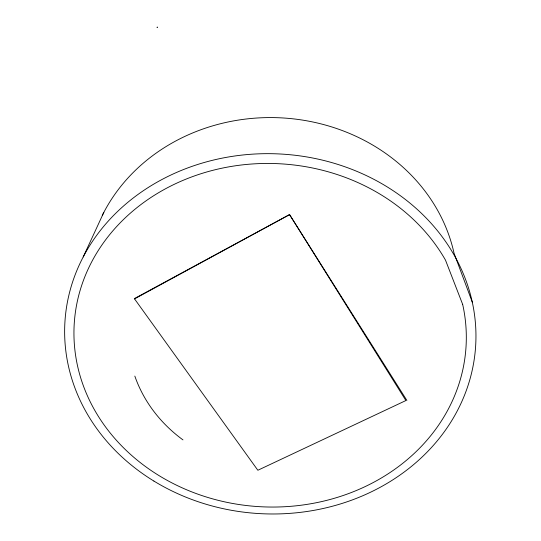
<?xml version="1.0" encoding="UTF-8"?>
<svg xmlns="http://www.w3.org/2000/svg" width="541" height="541" viewBox="0 0 541 541"><rect width="100%" height="100%" fill="white"/><g stroke="black" fill="none" stroke-linecap="round" stroke-linejoin="round"><path stroke-width="0.81" d="M83.213 256.961L103.825 212.37M157.539 27.05L157.215 27.584L157.012 27.233M134.533 298.896L289.557 214.608L406.866 400.408M472.313 302.209L454.041 253.188A185.651 166.655 2.3 0 0 292.458 118.763A185.651 166.655 2.3 0 0 102.276 215.413M182.966 439.887A153.292 135.933 -2.9 0 1 134.831 376.09M289.557 214.608L134.351 298.618L257.847 470.264L405.899 400.543L289.557 214.608M462.683 304.455L445.5 260.147A196.241 171.74 2.7 0 0 116.728 226.476A196.241 171.74 2.7 0 0 223.433 501.588A196.241 171.74 2.7 0 0 462.683 304.455M153.894 481.057A205.715 180.099 2.7 0 0 475.336 350.061A205.715 180.099 2.7 0 0 181.668 170.287A205.715 180.099 2.7 0 0 153.894 481.057"/></g></svg>
